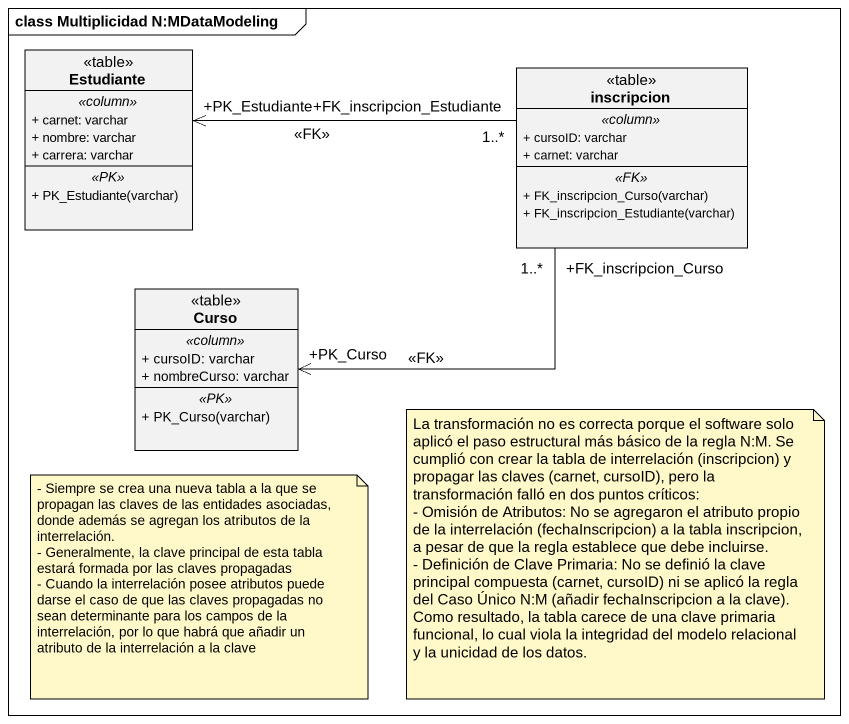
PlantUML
@startuml
mainframe class Multiplicidad N:MDataModeling
hide circle
hide empty members
skinparam classAttributeIconSize 0
class Estudiante <<table>> {
  .. <<column>> ..
  + carnet: varchar
  + nombre: varchar
  + carrera: varchar
  .. <<PK>> ..
  + PK_Estudiante(varchar)
}
class inscripcion <<table>> {
  .. <<column>> ..
  + cursoID: varchar
  + carnet: varchar
  .. <<FK>> ..
  + FK_inscripcion_Curso(varchar)
  + FK_inscripcion_Estudiante(varchar)
}
class Curso <<table>> {
  .. <<column>> ..
  + cursoID: varchar
  + nombreCurso: varchar
  .. <<PK>> ..
  + PK_Curso(varchar)
}
inscripcion "+FK_inscripcion_Estudiante\n1..*" -left-> "+PK_Estudiante" Estudiante : <<FK>>
inscripcion "+FK_inscripcion_Curso\n1..*" -left-> "+PK_Curso" Curso : <<FK>>
note as N1
  La transformación no es correcta porque el software solo aplicó el paso estructural más básico de la regla N:M. Se cumplió con crear la tabla de interrelación (inscripcion) y propagar las claves (carnet, cursoID), pero la transformación falló en dos puntos críticos:
  - Omisión de Atributos: No se agregaron el atributo propio de la interrelación (fechaInscripcion) a la tabla inscripcion, a pesar de que la regla establece que debe incluirse.
  - Definición de Clave Primaria: No se definió la clave principal compuesta (carnet, cursoID) ni se aplicó la regla del Caso Único N:M (añadir fechaInscripcion a la clave).
  Como resultado, la tabla carece de una clave primaria funcional, lo cual viola la integridad del modelo relacional y la unicidad de los datos.
end note
note as N2
  - Siempre se crea una nueva tabla a la que se propagan las claves de las entidades asociadas, donde además se agregan los atributos de la interrelación.
  - Generalmente, la clave principal de esta tabla estará formada por las claves propagadas
  - Cuando la interrelación posee atributos puede darse el caso de que las claves propagadas no sean determinante para los campos de la interrelación, por lo que habrá que añadir un atributo de la interrelación a la clave
end note
@enduml
